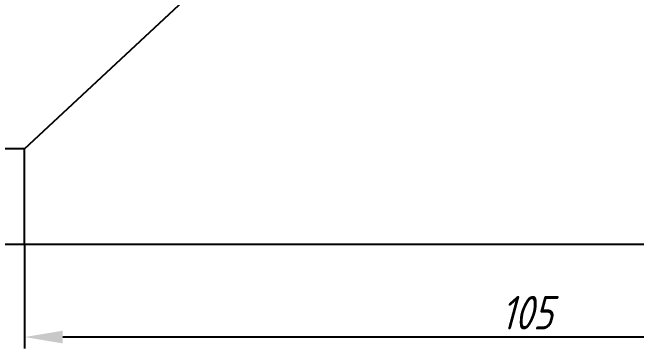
# Model space of a CAD drawing. Header units: millimetres. Extents: x -37166 to -34073, y -441 to 2979.
# Drawn here: x -35227.2 to -35162, y 284 to 319.2 of the extents above; entities that cross this region are included whole.
import ezdxf

# ---------------------------------------------------------------- set-up
doc = ezdxf.new("R2010")
doc.units = ezdxf.units.MM
doc.header["$PDSIZE"] = -1
doc.linetypes.add('K5LT_BASIC', pattern=[0])
doc.styles.get("Standard").update_dxf_attribs({"font": 'ГОСТ тип А наклонный.ttf'})
doc.dimstyles.new('dim1', dxfattribs={"dimtxt": 3.5, "dimasz": 4, "dimexe": 1.2, "dimexo": 0, "dimgap": 0.8, "dimtad": 1, "dimdec": 0, "dimdsep": 46, "dimtxsty": 'Standard', "dimcen": 5, "dimadec": 0, "dimazin": 0, "dimtfac": 1, "dimtdec": 0, "dimtmove": 0, "dimatfit": 3, "dimfxl": 0, "dimtolj": 1, "dimtzin": 0, "dimarcsym": 0})

# ---------------------------------------------------------------- blocks, each defined once
blk = doc.blocks.new('D2')
at = {"color": 0, "lineweight": -2}
for p, q in [((-35225.958, 294.897), (-35225.958, 284.032)), ((-35120.958, 294.897), (-35120.958, 284.032)), ((-35124.958, 285.232), (-35221.958, 285.232))]:
    blk.add_line(p, q, dxfattribs=at)
at = {"color": 0}
for points in [[(-35221.958, 285.899), (-35221.958, 284.566), (-35225.958, 285.232)], [(-35124.958, 284.566), (-35124.958, 285.899), (-35120.958, 285.232)]]:
    blk.add_solid(points, dxfattribs=at)
at = {"layer": 'Defpoints', "color": 0}
for p in [(-35225.958, 294.897), (-35120.958, 294.897), (-35225.958, 285.232)]:
    blk.add_point(p, dxfattribs=at)
at = {"color": 0, "insert": (-35173.458, 287.782), "char_height": 3.5, "attachment_point": 5}
blk.add_mtext('\\A1;105', dxfattribs=at)
blk = doc.blocks.new('D3')
at = {"color": 0, "lineweight": -2}
for p, q in [((-35225.958, 304.897), (-35232.22, 304.897)), ((-35231.02, 300.897), (-35231.02, 298.897)), ((-35225.958, 294.897), (-35232.22, 294.897))]:
    blk.add_line(p, q, dxfattribs=at)
at = {"color": 0}
for points in [[(-35230.353, 300.897), (-35231.687, 300.897), (-35231.02, 304.897)], [(-35231.687, 298.897), (-35230.353, 298.897), (-35231.02, 294.897)]]:
    blk.add_solid(points, dxfattribs=at)
at = {"layer": 'Defpoints', "color": 0}
for p in [(-35225.958, 304.897), (-35231.02, 294.897), (-35225.958, 294.897)]:
    blk.add_point(p, dxfattribs=at)
at = {"color": 0, "insert": (-35233.57, 299.897), "char_height": 3.5, "attachment_point": 5, "rotation": 90}
blk.add_mtext('\\A1;10', dxfattribs=at)

msp = doc.modelspace()

# ---------------------------------------------------------------- linework, layer by layer
at = {"color": 2, "linetype": 'K5LT_BASIC'}
for p, q in [((-35225.958, 304.897), (-35150.958, 374.897)), ((-35225.958, 294.897), (-35225.958, 304.897)), ((-35120.958, 294.897), (-35225.958, 294.897))]:
    msp.add_line(p, q, dxfattribs=at)

# ---------------------------------------------------------------- dimensions: what is measured, and where the dimension line sits
dim = msp.add_linear_dim(base=(-35231.02, 294.897), p1=(-35225.958, 304.897), p2=(-35225.958, 294.897), angle=90, dimstyle='dim1', override={"dimsah": 1})
dim.commit()
dim.dimension.update_dxf_attribs({"geometry": 'D3', "text_midpoint": (-35231.02, 299.897), "dimtype": 160})
dim = msp.add_linear_dim(base=(-35225.958, 285.232), p1=(-35120.958, 294.897), p2=(-35225.958, 294.897), dimstyle='dim1', override={"dimsah": 1})
dim.commit()
dim.dimension.update_dxf_attribs({"geometry": 'D2', "text_midpoint": (-35173.458, 285.232), "dimtype": 160})

doc.saveas('drawing.dxf')
